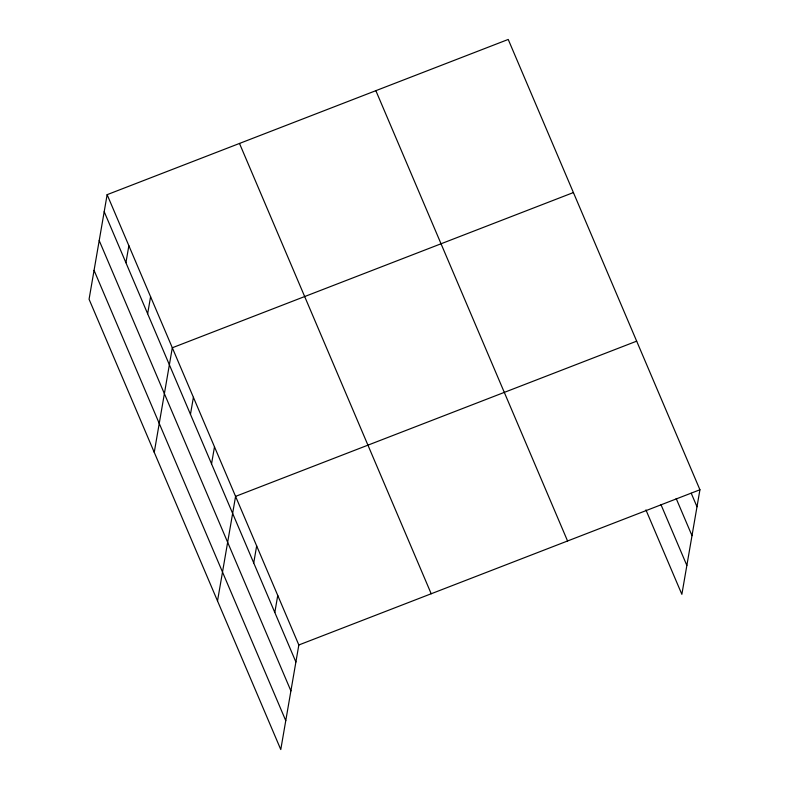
<?xml version="1.0" encoding="UTF-8"?>
<svg xmlns="http://www.w3.org/2000/svg" width="789" height="789" viewBox="0 0 789 789"><rect width="100%" height="100%" fill="white"/><g stroke="black" fill="none" stroke-linecap="round" stroke-linejoin="round"><path stroke-width="1.18" d="M107.136 194.666L89.068 299.238L280.776 749.55L298.834 644.978L107.136 194.666L508.224 39.45L699.932 489.762L681.864 594.334L645.925 509.901M125.924 262.707L128.863 245.704M147.651 313.746L150.591 296.733M154.25 452.344L172.308 347.771L573.406 192.555M190.465 414.314L193.404 397.311M211.551 463.853L214.49 446.84M217.517 600.942L235.576 496.38L636.664 341.164M253.723 562.922L256.662 545.909M274.809 612.461L277.748 595.448M298.834 644.978L699.932 489.762M691.243 493.263L696.993 506.775M676.183 498.52L692.002 535.672M660.975 504.644L686.854 565.437M375.86 90.676L567.567 540.988M239.491 143.44L431.198 593.762M104.197 211.679L295.895 661.991M99.207 240.566L290.904 690.888M94.059 270.341L285.766 720.653"/></g></svg>
